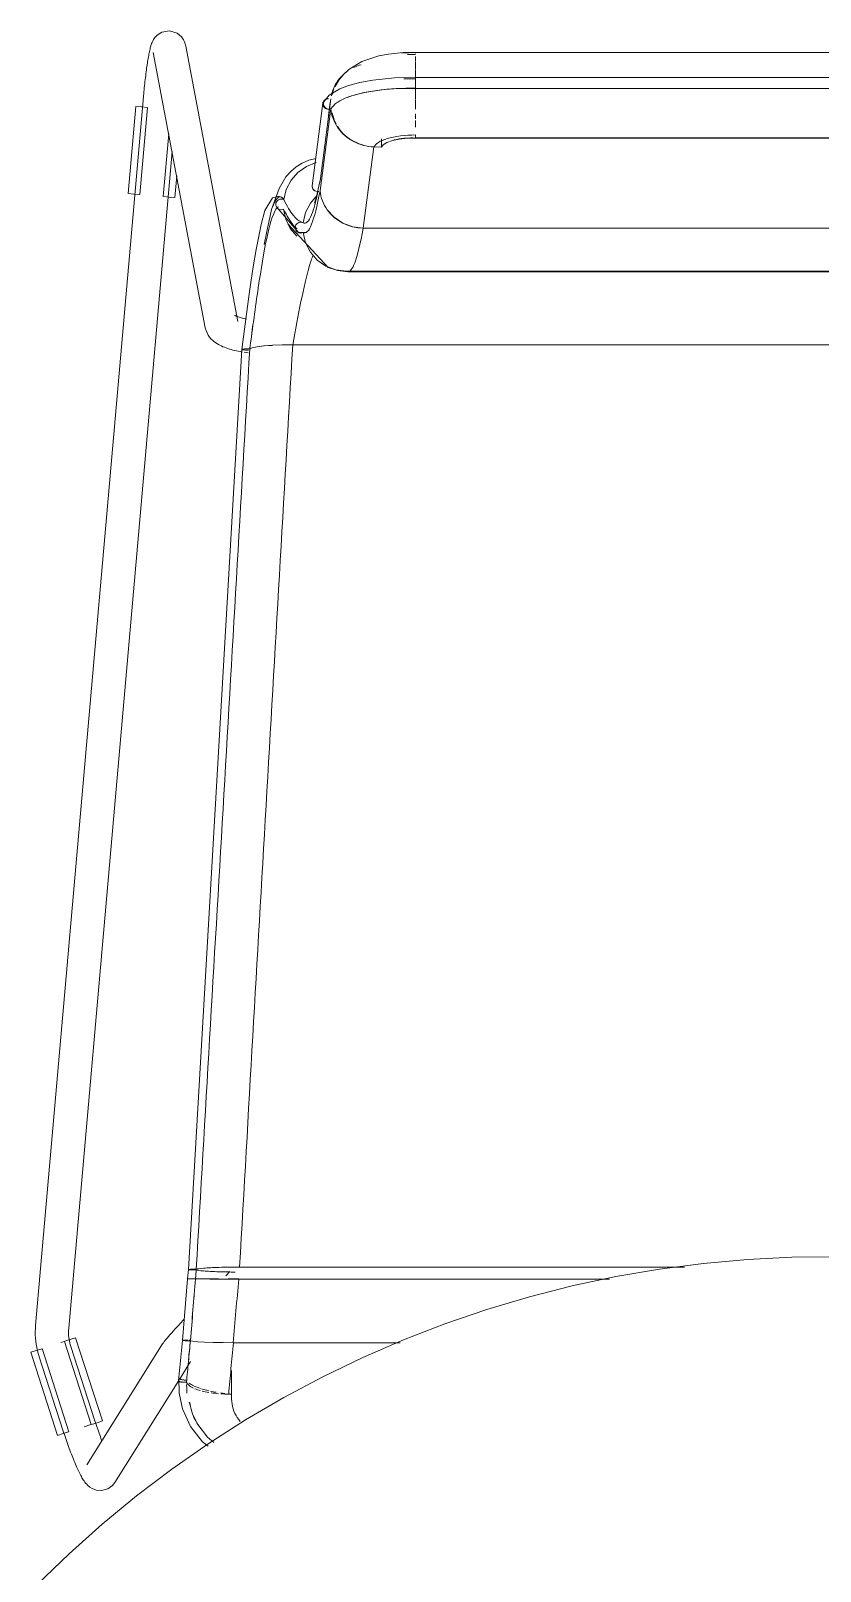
# Model space of a CAD drawing. Header units: millimetres. Extents: x 155927 to 295199, y -4084 to 97293.
# Drawn here: x 219299 to 219584, y 12593 to 13148 of the extents above; entities that cross this region are included whole.
import ezdxf

# ---------------------------------------------------------------- set-up
doc = ezdxf.new("R2010")
doc.units = ezdxf.units.MM
doc.header["$MEASUREMENT"] = 0
doc.layers.add('I-FURN', color=8, linetype='CONTINUOUS', lineweight=9)

msp = doc.modelspace()

# ---------------------------------------------------------------- linework, layer by layer
at = {"layer": 'I-FURN'}
for p, q in [((219346.44, 13147.84), (219344.78, 13146.8)), ((219349.2, 13148.32), (219346.44, 13147.84)), ((219351.95, 13147.49), (219349.2, 13148.32)), ((219351.95, 13147.49), (219353.52, 13146.17)), ((219342.27, 13142.13), (219342.17, 13141.71)), ((219342.38, 13142.53), (219342.27, 13142.13)), ((219342.49, 13142.93), (219342.38, 13142.53)), ((219342.62, 13143.32), (219342.49, 13142.93)), ((219342.76, 13143.73), (219342.62, 13143.32)), ((219342.93, 13144.15), (219342.76, 13143.73)), ((219343.14, 13144.63), (219342.93, 13144.15)), ((219343.45, 13145.19), (219343.14, 13144.63)), ((219343.93, 13145.89), (219343.45, 13145.19)), ((219344.78, 13146.8), (219343.93, 13145.89)), ((219353.52, 13146.17), (219354.27, 13145.09)), ((219354.27, 13145.09), (219354.65, 13144.29)), ((219354.65, 13144.29), (219354.86, 13143.66)), ((219354.86, 13143.66), (219355, 13143.15)), ((219355, 13143.15), (219355.08, 13142.73)), ((219373.9, 13043.44), (219355.08, 13142.73)), ((219341.22, 13136.66), (219341.12, 13136.06)), ((219341.31, 13137.24), (219341.22, 13136.66)), ((219341.4, 13137.81), (219341.31, 13137.24)), ((219341.49, 13138.36), (219341.4, 13137.81)), ((219341.59, 13138.9), (219341.49, 13138.36)), ((219341.68, 13139.41), (219341.59, 13138.9)), ((219341.78, 13139.91), (219341.68, 13139.41)), ((219341.87, 13140.39), (219341.78, 13139.91)), ((219341.97, 13140.84), (219341.87, 13140.39)), ((219342.07, 13141.29), (219341.97, 13140.84)), ((219342.17, 13141.71), (219342.07, 13141.29)), ((219343.29, 13140.5), (219362.11, 13041.21)), ((219413.9, 13134.4), (219418.62, 13137.27)), ((219418.62, 13137.27), (219424.77, 13139.29)), ((219424.77, 13139.29), (219428.26, 13139.95)), ((219428.26, 13139.95), (219433.47, 13140.46)), ((219433.47, 13140.46), (219437.99, 13140.55)), ((219437.99, 13140.55), (219437.99, 13140.38)), ((219732.84, 13140.55), (219437.99, 13140.55)), ((219437.99, 13140.25), (219437.99, 13140.53)), ((219437.99, 13137.3), (219437.99, 13139.05)), ((219437.99, 13134.45), (219437.99, 13137.03)), ((219340.51, 13131.43), (219340.43, 13130.72)), ((219340.6, 13132.13), (219340.51, 13131.43)), ((219340.68, 13132.81), (219340.6, 13132.13)), ((219340.77, 13133.49), (219340.68, 13132.81)), ((219340.86, 13134.15), (219340.77, 13133.49)), ((219340.94, 13134.8), (219340.86, 13134.15)), ((219341.03, 13135.44), (219340.94, 13134.8)), ((219341.12, 13136.06), (219341.03, 13135.44)), ((219410.25, 13130.5), (219411.92, 13132.57)), ((219411.92, 13132.57), (219413.9, 13134.4)), ((219422.54, 13130.56), (219430.43, 13131.36)), ((219430.43, 13131.36), (219437.99, 13131.51)), ((219437.99, 13134.29), (219437.99, 13131.27)), ((219437.99, 13131.26), (219437.99, 13134.28)), ((219732.84, 13131.51), (219437.99, 13131.51)), ((219437.99, 13127.55), (219437.99, 13131.51)), ((219437.99, 13131.51), (219437.99, 13131.44)), ((219437.99, 13131.44), (219437.99, 13131.24)), ((219437.99, 13131.24), (219437.99, 13130.94)), ((219437.99, 13130.94), (219437.99, 13130.55)), ((219339.9, 13125.56), (219339.83, 13124.81)), ((219339.97, 13126.31), (219339.9, 13125.56)), ((219340.04, 13127.06), (219339.97, 13126.31)), ((219340.11, 13127.8), (219340.04, 13127.06)), ((219340.19, 13128.54), (219340.11, 13127.8)), ((219340.27, 13129.27), (219340.19, 13128.54)), ((219340.35, 13130), (219340.27, 13129.27)), ((219340.43, 13130.72), (219340.35, 13130)), ((219406.79, 13125.12), (219410.62, 13127.42)), ((219408.92, 13128.23), (219410.25, 13130.5)), ((219410.62, 13127.42), (219413.78, 13128.61)), ((219413.78, 13128.61), (219417.83, 13129.69)), ((219416.66, 13125.35), (219413.83, 13124.47)), ((219420.16, 13126.15), (219416.66, 13125.35)), ((219417.83, 13129.69), (219422.54, 13130.56)), ((219425.59, 13126.98), (219420.16, 13126.15)), ((219431.58, 13127.46), (219425.59, 13126.98)), ((219437.99, 13127.55), (219431.58, 13127.46)), ((219437.99, 13130.55), (219437.99, 13130.09)), ((219437.99, 13130.09), (219437.99, 13129.6)), ((219437.99, 13129.6), (219437.99, 13129.1)), ((219437.99, 13129.1), (219437.99, 13128.63)), ((219437.99, 13128.63), (219437.99, 13128.21)), ((219437.99, 13128.21), (219437.99, 13127.88)), ((219437.99, 13127.88), (219437.99, 13127.66)), ((219437.99, 13127.66), (219437.99, 13127.55)), ((219437.99, 13127.58), (219437.99, 13123.76)), ((219437.99, 13123.76), (219437.99, 13127.58)), ((219437.99, 13127.55), (219732.84, 13127.55)), ((219339.81, 13124.65), (219300.87, 12681.33)), ((219334.24, 13089.63), (219337, 13121.04)), ((219337, 13121.04), (219339.04, 13120.86)), ((219338.47, 13089.26), (219341.23, 13120.67)), ((219339.04, 13120.86), (219341.11, 13120.68)), ((219339.83, 13124.81), (219339.81, 13124.65)), ((219400.68, 13092.46), (219404.54, 13122.24)), ((219403.51, 13090.55), (219407.36, 13120.26)), ((219403.53, 13094.1), (219407.38, 13123.8)), ((219404.9, 13122.74), (219406.79, 13125.12)), ((219406.61, 13117.83), (219407.22, 13122.61)), ((219413.83, 13124.47), (219413.32, 13124.28)), ((219437.99, 13120.01), (219437.99, 13123.57)), ((219437.99, 13116.54), (219437.99, 13118.38)), ((219437.99, 13113.56), (219437.99, 13116.02)), ((219348.91, 13111.12), (219346.92, 13088.52)), ((219425.64, 13109.39), (219425.64, 13106.39)), ((219427.63, 13108.04), (219429.61, 13108.71)), ((219429.61, 13108.71), (219432.1, 13109.22)), ((219432.1, 13109.22), (219434.95, 13109.54)), ((219434.95, 13109.54), (219437.99, 13109.65)), ((219732.84, 13109.7), (219437.99, 13109.7)), ((219437.99, 13109.65), (219732.84, 13109.65)), ((219312.82, 12680.28), (219350.11, 13104.78)), ((219419.06, 13077.18), (219422.92, 13106.46)), ((219422.92, 13106.46), (219425.64, 13106.39)), ((219425.64, 13106.39), (219426.28, 13107.25)), ((219426.28, 13107.25), (219427.63, 13108.04)), ((219392.95, 13097.57), (219391.21, 13095.6)), ((219394.92, 13099.25), (219392.95, 13097.57)), ((219397.12, 13100.63), (219394.92, 13099.25)), ((219398.62, 13099.4), (219395.54, 13097.22)), ((219399.49, 13101.65), (219397.12, 13100.63)), ((219402.14, 13100.8), (219398.62, 13099.4)), ((219402, 13102.31), (219399.49, 13101.65)), ((219351.15, 13088.15), (219351.84, 13096.04)), ((219391.21, 13095.6), (219388.71, 13091.49)), ((219393.06, 13094.4), (219391.32, 13091.08)), ((219395.54, 13097.22), (219393.06, 13094.4)), ((219400.73, 13092.7), (219400.67, 13092.23)), ((219400.67, 13092.23), (219400.74, 13091.76)), ((219400.92, 13093.14), (219400.73, 13092.7)), ((219402.28, 13088.59), (219403.66, 13094.88)), ((219336.28, 13089.45), (219334.24, 13089.63)), ((219338.35, 13089.27), (219336.28, 13089.45)), ((219349.11, 13088.33), (219347.04, 13088.51)), ((219351.15, 13088.15), (219349.11, 13088.33)), ((219383.64, 13083.5), (219386.41, 13088.13)), ((219388.71, 13091.49), (219386.03, 13083.86)), ((219386.41, 13088.13), (219388.59, 13088.66)), ((219387.81, 13086.68), (219387.61, 13086.23)), ((219387.62, 13086.23), (219387.81, 13086.68)), ((219387.81, 13086.68), (219388.11, 13087.08)), ((219388.11, 13087.08), (219387.81, 13086.68)), ((219388.49, 13087.39), (219388.11, 13087.08)), ((219388.11, 13087.08), (219388.5, 13087.38)), ((219388.95, 13087.58), (219388.49, 13087.39)), ((219388.5, 13087.38), (219388.95, 13087.58)), ((219388.59, 13088.66), (219389.51, 13088.37)), ((219389.44, 13087.66), (219388.95, 13087.58)), ((219388.95, 13087.58), (219389.45, 13087.65)), ((219389.94, 13087.61), (219389.44, 13087.66)), ((219389.45, 13087.65), (219389.94, 13087.61)), ((219389.94, 13087.61), (219390.41, 13087.45)), ((219390.41, 13087.45), (219389.94, 13087.61)), ((219391.32, 13091.08), (219390.41, 13087.45)), ((219402.53, 13089.06), (219400.02, 13086.19)), ((219400.74, 13091.76), (219400.92, 13091.32)), ((219400.92, 13091.32), (219401.22, 13090.93)), ((219401.22, 13090.93), (219401.6, 13090.63)), ((219401.53, 13086.16), (219402.28, 13088.59)), ((219401.6, 13090.63), (219402.05, 13090.44)), ((219402.05, 13090.44), (219402.55, 13090.36)), ((219402.55, 13090.36), (219403.04, 13090.4)), ((219382.23, 13078.5), (219383.64, 13083.5)), ((219386.03, 13083.86), (219384.14, 13075.34)), ((219387.54, 13085.74), (219387.62, 13086.23)), ((219387.61, 13086.23), (219387.54, 13085.74)), ((219387.6, 13085.26), (219387.54, 13085.74)), ((219387.54, 13085.74), (219387.6, 13085.26)), ((219387.78, 13084.8), (219387.6, 13085.26)), ((219387.6, 13085.26), (219387.78, 13084.8)), ((219387.74, 13084.89), (219395.86, 13075.47)), ((219387.89, 13084.62), (219387.76, 13084.83)), ((219388.07, 13084.4), (219387.78, 13084.8)), ((219387.78, 13084.8), (219388.07, 13084.39)), ((219388.45, 13084.08), (219388.07, 13084.4)), ((219388.07, 13084.39), (219388.45, 13084.08)), ((219388.9, 13083.87), (219388.45, 13084.08)), ((219388.45, 13084.08), (219388.9, 13083.87)), ((219389.39, 13083.78), (219388.9, 13083.87)), ((219388.9, 13083.87), (219389.39, 13083.78)), ((219389.89, 13083.81), (219389.39, 13083.78)), ((219389.39, 13083.78), (219389.89, 13083.81)), ((219390.36, 13083.96), (219389.89, 13083.81)), ((219389.89, 13083.81), (219390.36, 13083.96)), ((219391.15, 13080.35), (219390.36, 13083.96)), ((219390.36, 13083.96), (219391.15, 13080.35)), ((219398.27, 13082.79), (219397.37, 13079.08)), ((219400.02, 13086.19), (219398.27, 13082.79)), ((219406.14, 13083.79), (219408.63, 13081.05)), ((219408.63, 13081.05), (219411.74, 13078.97)), ((219380.43, 13069.48), (219382.23, 13078.5)), ((219384.14, 13075.34), (219383.41, 13071.27)), ((219392.8, 13077.02), (219391.15, 13080.35)), ((219391.15, 13080.35), (219392.79, 13077.02)), ((219391.85, 13078.7), (219406.45, 13063)), ((219392.79, 13077.02), (219395.19, 13074.19)), ((219395.19, 13074.19), (219392.8, 13077.02)), ((219394.6, 13077.82), (219394.53, 13077.32)), ((219394.53, 13077.32), (219394.6, 13077.81)), ((219394.6, 13076.83), (219394.53, 13077.32)), ((219394.53, 13077.32), (219394.6, 13076.83)), ((219394.6, 13077.81), (219394.79, 13078.28)), ((219394.79, 13078.28), (219394.6, 13077.82)), ((219394.79, 13076.37), (219394.6, 13076.83)), ((219394.6, 13076.83), (219394.79, 13076.37)), ((219394.79, 13078.28), (219395.08, 13078.68)), ((219395.08, 13078.68), (219394.79, 13078.28)), ((219395.08, 13075.97), (219394.79, 13076.37)), ((219394.79, 13076.37), (219395.08, 13075.97)), ((219395.08, 13078.68), (219395.47, 13078.99)), ((219395.46, 13078.99), (219395.08, 13078.68)), ((219395.47, 13075.66), (219395.08, 13075.97)), ((219395.08, 13075.97), (219395.46, 13075.66)), ((219395.91, 13079.2), (219395.46, 13078.99)), ((219395.46, 13075.66), (219395.91, 13075.45)), ((219395.47, 13078.99), (219395.92, 13079.19)), ((219395.92, 13075.46), (219395.47, 13075.66)), ((219395.56, 13075.6), (219398.44, 13075.55)), ((219396.4, 13079.28), (219395.91, 13079.2)), ((219395.91, 13075.45), (219396.4, 13075.37)), ((219395.92, 13079.19), (219396.41, 13079.28)), ((219396.41, 13075.37), (219395.92, 13075.46)), ((219396.9, 13079.24), (219396.4, 13079.28)), ((219396.4, 13075.37), (219396.9, 13075.41)), ((219396.41, 13079.28), (219396.9, 13079.24)), ((219396.9, 13075.41), (219396.41, 13075.37)), ((219396.69, 13079.36), (219397.13, 13079.18)), ((219396.9, 13079.24), (219397.37, 13079.08)), ((219397.37, 13079.08), (219396.9, 13079.24)), ((219397.37, 13075.57), (219396.9, 13075.41)), ((219396.9, 13075.41), (219397.37, 13075.57)), ((219397.37, 13075.57), (219398.27, 13071.86)), ((219411.74, 13078.97), (219415.29, 13077.66)), ((219415.29, 13077.66), (219419.06, 13077.18)), ((219751.77, 13077.18), (219419.06, 13077.18)), ((219419.06, 13077.18), (219751.77, 13077.18)), ((219400.02, 13068.47), (219398.27, 13071.86)), ((219398.27, 13071.86), (219400.02, 13068.46)), ((219379.39, 13063.16), (219380.43, 13069.48)), ((219402.53, 13065.6), (219400.02, 13068.47)), ((219400.02, 13068.46), (219402.53, 13065.59)), ((219405.67, 13063.42), (219402.53, 13065.6)), ((219402.53, 13065.59), (219405.66, 13063.42)), ((219378.21, 13055.15), (219379.39, 13063.16)), ((219405.35, 13063.6), (219409.81, 13061.87)), ((219405.66, 13063.42), (219409.23, 13062.05)), ((219409.23, 13062.06), (219405.67, 13063.42)), ((219406.45, 13063), (219408.37, 13062.29)), ((219413.02, 13061.58), (219409.23, 13062.06)), ((219409.23, 13062.05), (219413.02, 13061.58)), ((219409.81, 13061.87), (219413.56, 13061.43)), ((219757.81, 13061.58), (219413.02, 13061.58)), ((219413.02, 13061.58), (219757.81, 13061.58)), ((219413.56, 13061.43), (219718.36, 13061.43)), ((219376.86, 13045.22), (219378.21, 13055.15)), ((219372.68, 13045.67), (219372.7, 13045.66)), ((219372.7, 13045.66), (219372.78, 13045.61)), ((219372.78, 13045.61), (219372.86, 13045.57)), ((219372.86, 13045.57), (219373.02, 13045.49)), ((219373.02, 13045.49), (219373.21, 13045.4)), ((219373.21, 13045.4), (219373.44, 13045.31)), ((219373.44, 13045.31), (219373.71, 13045.21)), ((219373.71, 13045.21), (219374.01, 13045.1)), ((219374.01, 13045.1), (219374.35, 13044.99)), ((219374.35, 13044.99), (219374.72, 13044.89)), ((219374.72, 13044.89), (219375.11, 13044.78)), ((219375.11, 13044.78), (219375.53, 13044.67)), ((219375.3, 13033.36), (219376.86, 13045.22)), ((219375.53, 13044.67), (219375.98, 13044.57)), ((219375.98, 13044.57), (219376.45, 13044.47)), ((219376.45, 13044.47), (219376.94, 13044.37)), ((219362.11, 13041.21), (219362.37, 13040.22)), ((219362.37, 13040.22), (219362.73, 13039.33)), ((219362.73, 13039.33), (219363.17, 13038.54)), ((219363.17, 13038.54), (219363.65, 13037.85)), ((219363.65, 13037.85), (219364.16, 13037.25)), ((219364.16, 13037.25), (219364.68, 13036.73)), ((219364.68, 13036.73), (219365.21, 13036.28)), ((219365.21, 13036.28), (219365.74, 13035.88)), ((219375.3, 13033.36), (219356.01, 12701.45)), ((219365.74, 13035.88), (219366.28, 13035.52)), ((219366.28, 13035.52), (219366.82, 13035.19)), ((219366.82, 13035.19), (219367.35, 13034.9)), ((219367.35, 13034.9), (219367.91, 13034.63)), ((219367.91, 13034.63), (219368.47, 13034.38)), ((219368.47, 13034.38), (219369.04, 13034.15)), ((219369.04, 13034.15), (219369.62, 13033.93)), ((219369.62, 13033.93), (219370.21, 13033.72)), ((219370.21, 13033.72), (219370.82, 13033.53)), ((219370.82, 13033.53), (219371.43, 13033.34)), ((219371.43, 13033.34), (219372.06, 13033.17)), ((219372.06, 13033.17), (219372.71, 13033.01)), ((219372.71, 13033.01), (219373.36, 13032.86)), ((219373.36, 13032.86), (219374.03, 13032.71)), ((219374.03, 13032.71), (219374.71, 13032.58)), ((219374.71, 13032.58), (219375.4, 13032.45)), ((219375.37, 13033.41), (219375.3, 13033.36)), ((219375.3, 13033.36), (219375.37, 13033.41)), ((219375.3, 13033.36), (219375.36, 13033.31)), ((219375.36, 13033.31), (219375.3, 13033.36)), ((219375.36, 13033.31), (219375.55, 13033.26)), ((219375.54, 13033.26), (219375.36, 13033.31)), ((219375.57, 13033.46), (219375.37, 13033.41)), ((219375.37, 13033.41), (219375.56, 13033.46)), ((219375.83, 13033.21), (219375.54, 13033.26)), ((219375.55, 13033.26), (219375.84, 13033.21)), ((219375.56, 13033.46), (219375.86, 13033.51)), ((219375.87, 13033.51), (219375.57, 13033.46)), ((219376.21, 13033.18), (219375.83, 13033.21)), ((219375.84, 13033.21), (219376.22, 13033.18)), ((219375.86, 13033.51), (219376.25, 13033.54)), ((219376.25, 13033.54), (219375.87, 13033.51)), ((219376.11, 13032.34), (219376.82, 13032.23)), ((219376.66, 13033.16), (219376.21, 13033.18)), ((219376.22, 13033.18), (219376.67, 13033.16)), ((219376.71, 13033.56), (219376.25, 13033.54)), ((219376.25, 13033.54), (219376.7, 13033.56)), ((219377.16, 13033.15), (219376.66, 13033.16)), ((219376.67, 13033.16), (219377.16, 13033.15)), ((219376.7, 13033.56), (219377.2, 13033.57)), ((219377.2, 13033.57), (219376.71, 13033.56)), ((219376.82, 13032.23), (219377.55, 13032.13)), ((219377.16, 13033.15), (219377.66, 13033.15)), ((219377.66, 13033.15), (219377.16, 13033.15)), ((219377.7, 13033.57), (219377.2, 13033.57)), ((219377.2, 13033.57), (219377.69, 13033.57)), ((219377.69, 13033.57), (219378.17, 13033.55)), ((219378.17, 13033.55), (219377.7, 13033.57)), ((219378.17, 13033.55), (219379.07, 13033.95)), ((219379.07, 13033.95), (219378.17, 13033.55)), ((219380.82, 13034.32), (219379.07, 13033.95)), ((219379.07, 13033.95), (219380.81, 13034.31)), ((219380.81, 13034.32), (219383.28, 13034.63)), ((219383.31, 13034.63), (219380.82, 13034.32)), ((219383.28, 13034.63), (219386.36, 13034.86)), ((219386.41, 13034.87), (219383.31, 13034.63)), ((219386.41, 13034.87), (219389.88, 13035.02)), ((219389.95, 13035.02), (219386.41, 13034.87)), ((219389.95, 13035.02), (219393.64, 13035.08)), ((219393.72, 13035.08), (219389.95, 13035.02)), ((219777.12, 13035.08), (219393.72, 13035.08)), ((219393.72, 13035.08), (219777.12, 13035.08)), ((219541.82, 12703.66), (219525.96, 12701.6)), ((219557.76, 12705.08), (219541.82, 12703.66)), ((219573.74, 12705.87), (219557.76, 12705.08)), ((219589.73, 12706.02), (219573.74, 12705.87)), ((219355.74, 12698.09), (219353.91, 12675.89)), ((219355.74, 12698.09), (219356.01, 12701.45)), ((219355.81, 12698.09), (219355.74, 12698.09)), ((219355.74, 12698.09), (219355.81, 12698.09)), ((219355.8, 12698.09), (219355.74, 12698.09)), ((219355.74, 12698.09), (219355.8, 12698.09)), ((219356.29, 12698.09), (219355.99, 12698.09)), ((219355.99, 12698.09), (219356.28, 12698.09)), ((219356.08, 12701.48), (219356.01, 12701.45)), ((219356.01, 12701.45), (219356.08, 12701.42)), ((219356.26, 12701.51), (219356.08, 12701.48)), ((219356.08, 12701.42), (219356.27, 12701.4)), ((219356.56, 12701.53), (219356.26, 12701.51)), ((219356.27, 12701.4), (219356.56, 12701.37)), ((219356.28, 12698.09), (219356.66, 12698.09)), ((219356.29, 12698.1), (219356.67, 12698.1)), ((219356.67, 12698.1), (219356.29, 12698.1)), ((219356.67, 12698.09), (219356.29, 12698.09)), ((219356.94, 12701.55), (219356.56, 12701.53)), ((219356.56, 12701.37), (219356.95, 12701.36)), ((219356.66, 12698.09), (219357.12, 12698.09)), ((219356.67, 12698.1), (219357.13, 12698.1)), ((219357.12, 12698.1), (219356.67, 12698.1)), ((219357.12, 12698.09), (219356.67, 12698.09)), ((219357.39, 12701.56), (219356.94, 12701.55)), ((219356.95, 12701.36), (219357.4, 12701.35)), ((219357.61, 12698.1), (219357.12, 12698.1)), ((219357.61, 12698.08), (219357.12, 12698.09)), ((219357.12, 12698.09), (219357.61, 12698.08)), ((219357.13, 12698.1), (219357.62, 12698.1)), ((219357.88, 12701.56), (219357.39, 12701.56)), ((219357.4, 12701.35), (219357.89, 12701.34)), ((219358.11, 12698.1), (219357.61, 12698.1)), ((219358.11, 12698.08), (219357.61, 12698.08)), ((219357.61, 12698.08), (219358.1, 12698.08)), ((219357.62, 12698.1), (219358.11, 12698.1)), ((219358.38, 12701.56), (219357.88, 12701.56)), ((219357.89, 12701.34), (219358.38, 12701.34)), ((219358.1, 12698.08), (219358.57, 12698.09)), ((219358.11, 12698.1), (219358.58, 12698.1)), ((219358.58, 12698.1), (219358.11, 12698.1)), ((219358.58, 12698.09), (219358.11, 12698.08)), ((219358.85, 12701.55), (219358.38, 12701.56)), ((219358.38, 12701.34), (219358.85, 12701.35)), ((219358.57, 12698.09), (219359.46, 12698.07)), ((219359.46, 12698.07), (219358.58, 12698.09)), ((219359.73, 12701.76), (219358.85, 12701.55)), ((219358.85, 12701.35), (219359.75, 12701.14)), ((219361.21, 12698.06), (219359.46, 12698.07)), ((219359.46, 12698.07), (219361.21, 12698.06)), ((219359.48, 12698.11), (219361.23, 12698.13)), ((219361.23, 12698.13), (219359.48, 12698.11)), ((219361.48, 12701.95), (219359.73, 12701.76)), ((219359.75, 12701.14), (219361.51, 12700.95)), ((219363.71, 12698.05), (219361.21, 12698.06)), ((219361.21, 12698.06), (219363.71, 12698.05)), ((219361.23, 12698.13), (219363.73, 12698.14)), ((219363.73, 12698.14), (219361.23, 12698.13)), ((219363.99, 12702.12), (219361.48, 12701.95)), ((219361.51, 12700.95), (219364, 12700.79)), ((219363.71, 12698.05), (219366.84, 12698.04)), ((219366.84, 12698.04), (219363.72, 12698.05)), ((219363.73, 12698.14), (219366.85, 12698.15)), ((219366.85, 12698.15), (219363.73, 12698.14)), ((219367.12, 12702.24), (219363.99, 12702.12)), ((219364, 12700.79), (219367.12, 12700.66)), ((219366.84, 12698.04), (219370.41, 12698.03)), ((219370.41, 12698.03), (219366.85, 12698.04)), ((219370.68, 12702.32), (219367.12, 12702.24)), ((219367.12, 12700.66), (219370.67, 12700.59)), ((219370.98, 12700.7), (219369.5, 12699.18)), ((219370.41, 12698.15), (219374.19, 12698.16)), ((219374.19, 12698.16), (219370.41, 12698.15)), ((219374.2, 12698.03), (219370.41, 12698.03)), ((219370.41, 12698.03), (219374.2, 12698.03)), ((219370.67, 12700.59), (219372.93, 12700.56)), ((219374.46, 12702.35), (219370.68, 12702.32)), ((219507.94, 12698.03), (219374.2, 12698.03)), ((219374.2, 12698.03), (219507.94, 12698.03)), ((219535.04, 12702.35), (219374.46, 12702.35)), ((219374.46, 12702.35), (219535.04, 12702.35)), ((219510.19, 12698.9), (219494.54, 12695.58)), ((219525.96, 12701.6), (219510.19, 12698.9)), ((219494.54, 12695.58), (219479.03, 12691.63)), ((219463.7, 12687.07), (219448.56, 12681.9)), ((219479.03, 12691.63), (219463.7, 12687.07)), ((219300.86, 12681.33), (219300.79, 12680.19)), ((219351.49, 12680.3), (219351.87, 12680.71)), ((219351.87, 12680.71), (219352.27, 12681.14)), ((219352.27, 12681.14), (219352.67, 12681.57)), ((219352.67, 12681.57), (219353.08, 12682.02)), ((219353.08, 12682.02), (219353.51, 12682.47)), ((219353.51, 12682.47), (219353.94, 12682.93)), ((219353.94, 12682.93), (219354.38, 12683.4)), ((219448.56, 12681.9), (219433.64, 12676.13)), ((219300.79, 12680.19), (219300.76, 12679.05)), ((219300.76, 12679.05), (219300.77, 12677.9)), ((219300.77, 12677.9), (219300.83, 12676.76)), ((219300.83, 12676.76), (219300.94, 12675.63)), ((219300.94, 12675.63), (219301.09, 12674.49)), ((219310, 12675.15), (219311.17, 12675.52)), ((219311.26, 12675.56), (219320.95, 12645.55)), ((219311.38, 12675.59), (219313.35, 12676.23)), ((219312.76, 12678.93), (219312.77, 12679.59)), ((219312.76, 12678.26), (219312.76, 12678.93)), ((219312.8, 12677.6), (219312.76, 12678.26)), ((219312.77, 12679.59), (219312.82, 12680.25)), ((219312.86, 12676.94), (219312.8, 12677.6)), ((219312.82, 12680.25), (219312.82, 12680.28)), ((219312.95, 12676.29), (219312.86, 12676.94)), ((219313.07, 12675.63), (219312.95, 12676.29)), ((219313.21, 12674.99), (219313.07, 12675.63)), ((219313.35, 12676.23), (219315.31, 12676.86)), ((219325, 12646.85), (219315.31, 12676.86)), ((219346.87, 12674.95), (219347.06, 12675.21)), ((219347.06, 12675.21), (219347.23, 12675.44)), ((219347.23, 12675.44), (219347.4, 12675.66)), ((219347.4, 12675.66), (219347.58, 12675.88)), ((219347.58, 12675.88), (219347.77, 12676.11)), ((219347.77, 12676.11), (219347.98, 12676.35)), ((219347.98, 12676.35), (219348.19, 12676.6)), ((219348.19, 12676.6), (219348.42, 12676.87)), ((219348.42, 12676.87), (219348.66, 12677.15)), ((219348.66, 12677.15), (219348.92, 12677.44)), ((219348.92, 12677.44), (219349.19, 12677.75)), ((219349.19, 12677.75), (219349.48, 12678.08)), ((219349.48, 12678.08), (219349.78, 12678.41)), ((219349.78, 12678.41), (219350.1, 12678.76)), ((219350.1, 12678.76), (219350.43, 12679.13)), ((219350.43, 12679.13), (219350.77, 12679.51)), ((219350.77, 12679.51), (219351.13, 12679.9)), ((219351.13, 12679.9), (219351.49, 12680.3)), ((219353.91, 12675.89), (219352.49, 12661.4)), ((219353.97, 12675.92), (219353.91, 12675.89)), ((219353.91, 12675.89), (219353.98, 12675.92)), ((219353.98, 12675.87), (219353.91, 12675.89)), ((219353.91, 12675.89), (219353.98, 12675.87)), ((219354.16, 12675.94), (219353.97, 12675.92)), ((219353.98, 12675.92), (219354.16, 12675.94)), ((219353.98, 12675.87), (219354.17, 12675.84)), ((219354.45, 12675.96), (219354.16, 12675.94)), ((219354.16, 12675.94), (219354.46, 12675.96)), ((219354.17, 12675.84), (219354.46, 12675.82)), ((219354.47, 12675.82), (219354.17, 12675.84)), ((219354.83, 12675.98), (219354.45, 12675.96)), ((219354.46, 12675.96), (219354.84, 12675.98)), ((219354.46, 12675.82), (219354.85, 12675.8)), ((219354.85, 12675.8), (219354.47, 12675.82)), ((219355.29, 12675.99), (219354.83, 12675.98)), ((219354.84, 12675.98), (219355.29, 12675.99)), ((219354.85, 12675.8), (219355.3, 12675.79)), ((219355.3, 12675.79), (219354.85, 12675.8)), ((219355.78, 12675.99), (219355.29, 12675.99)), ((219355.29, 12675.99), (219355.78, 12675.99)), ((219355.3, 12675.79), (219355.79, 12675.79)), ((219355.8, 12675.79), (219355.3, 12675.79)), ((219355.79, 12675.79), (219356.29, 12675.79)), ((219356.29, 12675.79), (219355.8, 12675.79)), ((219356.75, 12675.98), (219356.27, 12675.99)), ((219356.28, 12675.99), (219356.75, 12675.98)), ((219356.29, 12675.79), (219356.76, 12675.8)), ((219356.76, 12675.8), (219356.29, 12675.79)), ((219357.65, 12675.61), (219356.76, 12675.8)), ((219356.76, 12675.8), (219357.65, 12675.61)), ((219359.37, 12675.43), (219357.65, 12675.61)), ((219357.65, 12675.61), (219359.39, 12675.43)), ((219361.82, 12675.28), (219359.38, 12675.43)), ((219359.39, 12675.43), (219361.86, 12675.28)), ((219364.9, 12675.16), (219361.86, 12675.28)), ((219361.86, 12675.28), (219364.96, 12675.16)), ((219368.4, 12675.09), (219364.96, 12675.16)), ((219364.96, 12675.16), (219368.4, 12675.09)), ((219372.14, 12675.06), (219368.49, 12675.09)), ((219368.5, 12675.09), (219372.26, 12675.06)), ((219433.64, 12676.13), (219418.96, 12669.76)), ((219299.15, 12671.64), (219301.1, 12672.27)), ((219308.84, 12641.64), (219299.15, 12671.64)), ((219301.09, 12674.49), (219301.28, 12673.37)), ((219301.1, 12672.27), (219303.08, 12672.91)), ((219301.28, 12673.37), (219301.52, 12672.25)), ((219301.52, 12672.25), (219301.81, 12671.15)), ((219301.81, 12671.15), (219302.14, 12670.05)), ((219302.14, 12670.05), (219302.15, 12670.01)), ((219302.15, 12670.01), (219310.86, 12643.19)), ((219312.88, 12642.94), (219303.2, 12672.95)), ((219313.37, 12674.35), (219313.21, 12674.99)), ((219313.57, 12673.71), (219313.37, 12674.35)), ((219322.28, 12646.9), (219313.57, 12673.71)), ((219346.66, 12674.62), (219319.35, 12631.04)), ((219346.66, 12674.62), (219346.87, 12674.95)), ((219372.26, 12675.06), (219432.37, 12675.06)), ((219432.37, 12675.06), (219372.26, 12675.06)), ((219418.96, 12669.76), (219404.55, 12662.81)), ((219352.79, 12661.81), (219356.83, 12668.25)), ((219371.55, 12665.02), (219371.55, 12655.27)), ((219329.52, 12624.67), (219352.56, 12661.43)), ((219352.7, 12656.83), (219352.61, 12662.29)), ((219404.55, 12662.81), (219390.42, 12655.29)), ((219353.91, 12651.18), (219352.7, 12656.83)), ((219371.61, 12656.51), (219370.56, 12656.51)), ((219390.42, 12655.29), (219376.61, 12647.22)), ((219356.81, 12644.87), (219353.91, 12651.18)), ((219359.39, 12645.58), (219357.48, 12649.27)), ((219310.79, 12642.27), (219308.84, 12641.64)), ((219312.77, 12642.9), (219310.79, 12642.27)), ((219311.01, 12642.74), (219310.86, 12643.19)), ((219311.26, 12642), (219311.01, 12642.74)), ((219311.5, 12641.26), (219311.26, 12642)), ((219318.38, 12644.72), (219320.86, 12645.52)), ((219323.04, 12646.22), (219321.07, 12645.59)), ((219322.38, 12646.57), (219322.28, 12646.9)), ((219322.61, 12645.88), (219322.38, 12646.57)), ((219322.84, 12645.19), (219322.61, 12645.88)), ((219323.07, 12644.51), (219322.84, 12645.19)), ((219325, 12646.85), (219323.04, 12646.22)), ((219323.31, 12643.83), (219323.07, 12644.51)), ((219323.54, 12643.15), (219323.31, 12643.83)), ((219323.78, 12642.49), (219323.54, 12643.15)), ((219324.01, 12641.83), (219323.78, 12642.49)), ((219324.25, 12641.18), (219324.01, 12641.83)), ((219361.15, 12639.34), (219356.81, 12644.87)), ((219362.88, 12641.01), (219359.39, 12645.58)), ((219376.61, 12647.22), (219363.14, 12638.59)), ((219311.75, 12640.53), (219311.5, 12641.26)), ((219312, 12639.8), (219311.75, 12640.53)), ((219312.26, 12639.08), (219312, 12639.8)), ((219312.51, 12638.36), (219312.26, 12639.08)), ((219312.76, 12637.65), (219312.51, 12638.36)), ((219313.02, 12636.96), (219312.76, 12637.65)), ((219313.27, 12636.27), (219313.02, 12636.96)), ((219313.53, 12635.59), (219313.27, 12636.27)), ((219324.48, 12640.55), (219324.25, 12641.18)), ((219324.72, 12639.93), (219324.48, 12640.55)), ((219363.14, 12638.59), (219350.02, 12629.44)), ((219363.2, 12637.7), (219361.15, 12639.34)), ((219365.23, 12639.04), (219362.88, 12641.01)), ((219313.78, 12634.92), (219313.53, 12635.59)), ((219314.04, 12634.27), (219313.78, 12634.92)), ((219314.29, 12633.63), (219314.04, 12634.27)), ((219314.54, 12633.01), (219314.29, 12633.63)), ((219314.79, 12632.39), (219314.54, 12633.01)), ((219315.03, 12631.8), (219314.79, 12632.39)), ((219315.28, 12631.22), (219315.03, 12631.8)), ((219315.52, 12630.66), (219315.28, 12631.22)), ((219315.76, 12630.11), (219315.52, 12630.66)), ((219316, 12629.59), (219315.76, 12630.11)), ((219316.23, 12629.08), (219316, 12629.59)), ((219316.47, 12628.59), (219316.23, 12629.08)), ((219316.7, 12628.11), (219316.47, 12628.59)), ((219316.93, 12627.66), (219316.7, 12628.11)), ((219317.16, 12627.22), (219316.93, 12627.66)), ((219317.39, 12626.79), (219317.16, 12627.22)), ((219317.62, 12626.38), (219317.39, 12626.79)), ((219317.85, 12625.98), (219317.62, 12626.38)), ((219318.09, 12625.59), (219317.85, 12625.98)), ((219318.35, 12625.2), (219318.09, 12625.59)), ((219318.63, 12624.81), (219318.35, 12625.2)), ((219350.02, 12629.44), (219337.27, 12619.77)), ((219318.94, 12624.41), (219318.63, 12624.81)), ((219319.31, 12623.98), (219318.94, 12624.41)), ((219319.77, 12623.52), (219319.31, 12623.98)), ((219320.4, 12623), (219319.77, 12623.52)), ((219321.32, 12622.43), (219320.4, 12623)), ((219322.7, 12621.91), (219321.32, 12622.43)), ((219324.67, 12621.74), (219322.7, 12621.91)), ((219326.9, 12622.32), (219324.67, 12621.74)), ((219337.27, 12619.77), (219324.92, 12609.59)), ((219328.63, 12623.55), (219326.9, 12622.32)), ((219328.63, 12623.55), (219329.52, 12624.67)), ((219324.92, 12609.59), (219312.99, 12598.93)), ((219312.99, 12598.93), (219301.5, 12587.81))]:
    msp.add_line(p, q, dxfattribs=at)
for centre, major_axis, ratio, start_param, end_param in [((219437.99, 13136.27), (-12.4, 0), 0.287441, 4.712389, 4.950404), ((219437.99, 13124.8), (0, -15.75), 0.000004, 5.8107, 5.99294), ((219402.63, 13092.23), (-1.96, 0), 0.955139, 5.775592, 8.064923), ((219419.19, 13092.25), (-15.78, 0), 0.955139, 0.112537, 0.354036), ((219419.19, 13092.25), (-15.78, 0), 0.955139, 0.354206, 0.595753), ((219419.19, 13092.25), (-15.78, 0), 0.955139, 0.595876, 1.562553)]:
    msp.add_ellipse(centre, major_axis=major_axis, ratio=ratio, start_param=start_param, end_param=end_param, dxfattribs=at)
for points in [[(219433.02, 13140.24), (219434.6, 13140.39), (219436.28, 13140.46), (219437.99, 13140.45)], [(219418.39, 13136.1), (219417.43, 13135.84), (219416.5, 13135.49), (219415.6, 13135.07)], [(219433.73, 13130.96), (219435.14, 13131), (219436.56, 13131), (219437.99, 13130.97)], [(219407.56, 13120.25), (219407.91, 13120.97), (219409.22, 13122.38), (219412.92, 13124.28), (219417.99, 13125.81), (219424.13, 13126.92), (219430.99, 13127.55), (219435.64, 13127.62), (219437.99, 13127.58)], [(219407.84, 13125.21), (219408, 13125.86), (219408.2, 13126.51), (219408.44, 13127.14)], [(219407.09, 13120.1), (219407.01, 13120.09), (219406.85, 13120.07), (219406.68, 13120.07), (219406.6, 13120.07)], [(219407.36, 13120.26), (219407.5, 13119.01), (219408.09, 13116.64), (219409.85, 13113.3), (219412.38, 13110.46), (219415.52, 13108.27), (219419.12, 13106.86), (219421.63, 13106.5), (219422.92, 13106.46)], [(219409.34, 13114.74), (219408.64, 13116), (219408.24, 13117.37), (219407.9, 13118.75)], [(219423.17, 13106.47), (219423.42, 13107.58), (219426.81, 13109.75), (219434.2, 13110.71), (219437.99, 13110.77)], [(219437.15, 13109.7), (219434.37, 13109.64), (219431.23, 13109.37), (219429.61, 13108.76)], [(219403.51, 13090.55), (219402.49, 13085.05), (219400.44, 13076.99), (219398.4, 13075.02), (219397.37, 13075.57)], [(219413.02, 13061.58), (219413.2, 13061.48), (219413.38, 13061.43), (219413.56, 13061.43)], [(219379.34, 13042.72), (219378.96, 13039.69), (219378.57, 13036.62), (219378.18, 13033.56)], [(219358.85, 12701.55), (219362.07, 12756.96), (219368.51, 12867.72), (219374.95, 12978.31), (219378.17, 13033.55)], [(219384.05, 12868.84), (219387.25, 12924.3), (219390.44, 12979.72), (219393.64, 13035.08)], [(219374.46, 12702.35), (219377.66, 12757.87), (219380.86, 12813.4), (219384.05, 12868.84)], [(219358.85, 12701.35), (219358.26, 12701.34), (219356.75, 12701.34), (219356.01, 12701.41), (219356.01, 12701.45)], [(219356.76, 12675.8), (219357.06, 12679.51), (219357.67, 12686.93), (219358.27, 12694.37), (219358.57, 12698.09)], [(219358.84, 12701.55), (219358.8, 12700.97), (219358.71, 12699.82), (219358.62, 12698.66), (219358.58, 12698.09)], [(219358.85, 12701.35), (219358.81, 12700.81), (219358.72, 12699.73), (219358.63, 12698.64), (219358.58, 12698.1)], [(219373.17, 12686.54), (219373.51, 12690.37), (219373.86, 12694.2), (219374.2, 12698.03)], [(219357.96, 12690.55), (219357.99, 12690.96), (219358.02, 12691.37), (219358.06, 12691.78)], [(219356.75, 12675.98), (219357.05, 12679.63), (219357.35, 12683.28), (219357.66, 12686.93)], [(219372.14, 12675.06), (219372.48, 12678.88), (219372.83, 12682.71), (219373.17, 12686.54)], [(219356.76, 12675.8), (219356.52, 12673.27), (219356.04, 12668.24), (219355.56, 12663.29), (219355.32, 12660.84)], [(219356.75, 12675.98), (219356.51, 12673.61), (219356.28, 12671.25), (219356.04, 12668.9)], [(219372.26, 12675.06), (219371.95, 12671.93), (219371.36, 12665.68), (219370.82, 12659.54), (219370.56, 12656.51)], [(219352.67, 12662.15), (219352.71, 12662.1), (219352.83, 12662.01), (219353.13, 12661.88), (219353.52, 12661.76), (219353.97, 12661.67), (219354.46, 12661.6), (219354.96, 12661.57), (219355.28, 12661.57), (219355.42, 12661.58)], [(219357.87, 12658.68), (219357.18, 12659), (219356.03, 12659.7), (219355.47, 12660.45), (219355.32, 12660.84)], [(219355.36, 12660.01), (219355.37, 12659.36), (219355.41, 12658.71), (219355.47, 12658.07)], [(219355.5, 12656.85), (219355.41, 12657.66), (219355.4, 12658.49), (219355.41, 12659.31)], [(219356.33, 12660.49), (219356.74, 12660.17), (219357.26, 12659.84), (219357.9, 12659.53)], [(219358.15, 12659.42), (219358.79, 12659.12), (219359.53, 12658.84), (219360.35, 12658.58)], [(219360.3, 12657.79), (219359.57, 12658), (219358.94, 12658.23), (219358.34, 12658.48)], [(219360.78, 12658.42), (219361.58, 12658.17), (219362.45, 12657.95), (219363.37, 12657.73)], [(219356.29, 12653.6), (219356.42, 12653.13), (219356.56, 12652.67), (219356.72, 12652.21)], [(219363.35, 12657.11), (219362.51, 12657.25), (219361.71, 12657.42), (219360.97, 12657.61)], [(219364.03, 12657.58), (219364.68, 12657.44), (219365.34, 12657.3), (219366.02, 12657.18)], [(219366.84, 12656.68), (219365.94, 12656.75), (219365.06, 12656.85), (219364.21, 12656.98)], [(219367.72, 12656.93), (219368.19, 12656.86), (219368.67, 12656.81), (219369.15, 12656.76)], [(219370.56, 12656.51), (219369.61, 12656.52), (219368.68, 12656.55), (219367.77, 12656.61)], [(219371.55, 12654.99), (219371.54, 12655.5), (219371.56, 12656), (219371.61, 12656.51)]]:
    msp.add_open_spline(points, degree=3, dxfattribs=at)
for points, knots in [([(219413.64, 13133.93), (219413.24, 13133.65), (219411.87, 13132.61), (219409.86, 13130.45), (219408.25, 13127.6), (219407.78, 13125.66), (219407.62, 13124.89)], [0.434972, 0.434972, 0.434972, 0.434972, 0.5, 0.6666667, 0.8333333, 0.9407177, 0.9407177, 0.9407177, 0.9407177]), ([(219406.5, 13123.84), (219406.36, 13123.84), (219406.14, 13123.83), (219405.85, 13123.76), (219405.58, 13123.66), (219405.26, 13123.48), (219404.94, 13123.19), (219404.71, 13122.83), (219404.57, 13122.48), (219404.53, 13122.17), (219404.52, 13121.9), (219404.56, 13121.63), (219404.63, 13121.38), (219404.74, 13121.13), (219404.93, 13120.82), (219405.26, 13120.49), (219405.65, 13120.26), (219406.01, 13120.14), (219406.38, 13120.07), (219406.82, 13120.08), (219407.18, 13120.18), (219407.36, 13120.26)], [0.1111111, 0.1111111, 0.1111111, 0.1111111, 0.1666667, 0.1944444, 0.2222222, 0.2777778, 0.3333333, 0.3888889, 0.4444444, 0.4791667, 0.5138889, 0.5486111, 0.5833333, 0.6180556, 0.6527778, 0.7222222, 0.7916667, 0.8263889, 0.8611111, 0.9305556, 1, 1, 1, 1]), ([(219406.11, 13120.17), (219405.99, 13120.2), (219405.76, 13120.3), (219405.34, 13120.58), (219404.89, 13121.13), (219404.63, 13122), (219404.86, 13122.78), (219405.26, 13123.29), (219405.64, 13123.59), (219406.1, 13123.78), (219406.43, 13123.82), (219406.6, 13123.82)], [-0.8125, -0.8125, -0.8125, -0.8125, -0.765625, -0.71875, -0.625, -0.5, -0.375, -0.3125, -0.25, -0.1875, -0.125, -0.125, -0.125, -0.125]), ([(219419.39, 13107.01), (219418.15, 13107.33), (219414.63, 13108.76), (219411.16, 13111.38), (219410, 13113.75), (219409.92, 13113.93)], [-0.8333333, -0.8333333, -0.8333333, -0.8333333, -0.6666667, -0.3333333, -0.3049056, -0.3049056, -0.3049056, -0.3049056]), ([(219390.41, 13087.45), (219389.39, 13089), (219388.11, 13088.77), (219386.82, 13085.75), (219386.57, 13085.03)], [0, 0, 0, 0, 0.25, 0.3133981, 0.3133981, 0.3133981, 0.3133981]), ([(219396.69, 13079.36), (219395.76, 13079.83), (219393.67, 13081.62), (219391.57, 13085.05), (219390.41, 13087.45)], [0.0974621, 0.0974621, 0.0974621, 0.0974621, 0.5, 1, 1, 1, 1]), ([(219402.82, 13090.46), (219402.03, 13086.75), (219400.21, 13080.26), (219398.4, 13078.53), (219397.37, 13079.08)], [0.1122148, 0.1122148, 0.1122148, 0.1122148, 0.5, 1, 1, 1, 1]), ([(219388.53, 13084.84), (219388.13, 13084.65), (219386.7, 13083.05), (219384.27, 13074.75), (219381.22, 13056.31), (219379.18, 13041.1), (219378.17, 13033.55)], [0.1500588, 0.1500588, 0.1500588, 0.1500588, 0.25, 0.5, 0.75, 1, 1, 1, 1]), ([(219395.24, 13076.83), (219394.79, 13077.22), (219393.16, 13078.9), (219391.53, 13081.55), (219390.36, 13083.96)], [0.303693, 0.303693, 0.303693, 0.303693, 0.5, 1, 1, 1, 1]), ([(219413.56, 13061.43), (219414.39, 13061.43), (219416.22, 13063.81), (219418.05, 13071.45), (219419.06, 13077.18)], [0.0892846, 0.0892846, 0.0892846, 0.0892846, 0.5, 1, 1, 1, 1]), ([(219393.72, 13035.08), (219394.69, 13040.47), (219396.64, 13051.25), (219399.07, 13061.96), (219400.53, 13066.2), (219401.01, 13067.35)], [0, 0, 0, 0, 0.25, 0.5, 0.625, 0.625, 0.625, 0.625]), ([(219356.01, 12701.45), (219356.01, 12701.47), (219356.15, 12701.5), (219356.54, 12701.53), (219356.92, 12701.55), (219357.38, 12701.56), (219357.88, 12701.56), (219358.38, 12701.56), (219358.7, 12701.56), (219358.84, 12701.55)], [-0.498493, -0.498493, -0.498493, -0.498493, -0.375, -0.3125, -0.25, -0.1875, -0.125, -0.0625, 0, 0, 0, 0]), ([(219358.84, 12701.55), (219359.12, 12701.7), (219360.51, 12701.9), (219363.87, 12702.13), (219367.04, 12702.25), (219370.64, 12702.33), (219373.19, 12702.35), (219374.46, 12702.35)], [-1, -1, -1, -1, -0.666667, -0.5, -0.333333, -0.166667, 0, 0, 0, 0]), ([(219372.93, 12700.56), (219370.9, 12700.57), (219367.68, 12700.63), (219363.89, 12700.78), (219360.54, 12701), (219359.14, 12701.21), (219358.85, 12701.35)], [-0.9335619, -0.9335619, -0.9335619, -0.9335619, -0.6666667, -0.5, -0.3333333, 0, 0, 0, 0]), ([(219355.32, 12660.84), (219355.18, 12660.82), (219354.89, 12660.79), (219354.47, 12660.78), (219354.1, 12660.79), (219353.81, 12660.81), (219353.54, 12660.84), (219353.29, 12660.89), (219353.06, 12660.96), (219352.87, 12661.02), (219352.67, 12661.12), (219352.57, 12661.21), (219352.54, 12661.25)], [0, 0, 0, 0, 0.0555556, 0.1111111, 0.1666667, 0.1944444, 0.2222222, 0.2777778, 0.3055556, 0.3333333, 0.3888889, 0.4444444, 0.4444444, 0.4444444, 0.4444444]), ([(219359.39, 12645.6), (219358.88, 12646.42), (219357.42, 12648.92), (219356.83, 12651.65), (219356.57, 12653.5)], [-0.4024189, -0.4024189, -0.4024189, -0.4024189, -0.3333333, -0.1972636, -0.1972636, -0.1972636, -0.1972636]), ([(219374.72, 12646.62), (219373.95, 12647.52), (219372.02, 12650.52), (219371.39, 12654.12), (219371.61, 12656.51)], [0.5, 0.5, 0.5, 0.5, 0.6666667, 1, 1, 1, 1])]:
    msp.add_open_spline(points, degree=3, knots=knots, dxfattribs=at)

doc.saveas('drawing.dxf')
